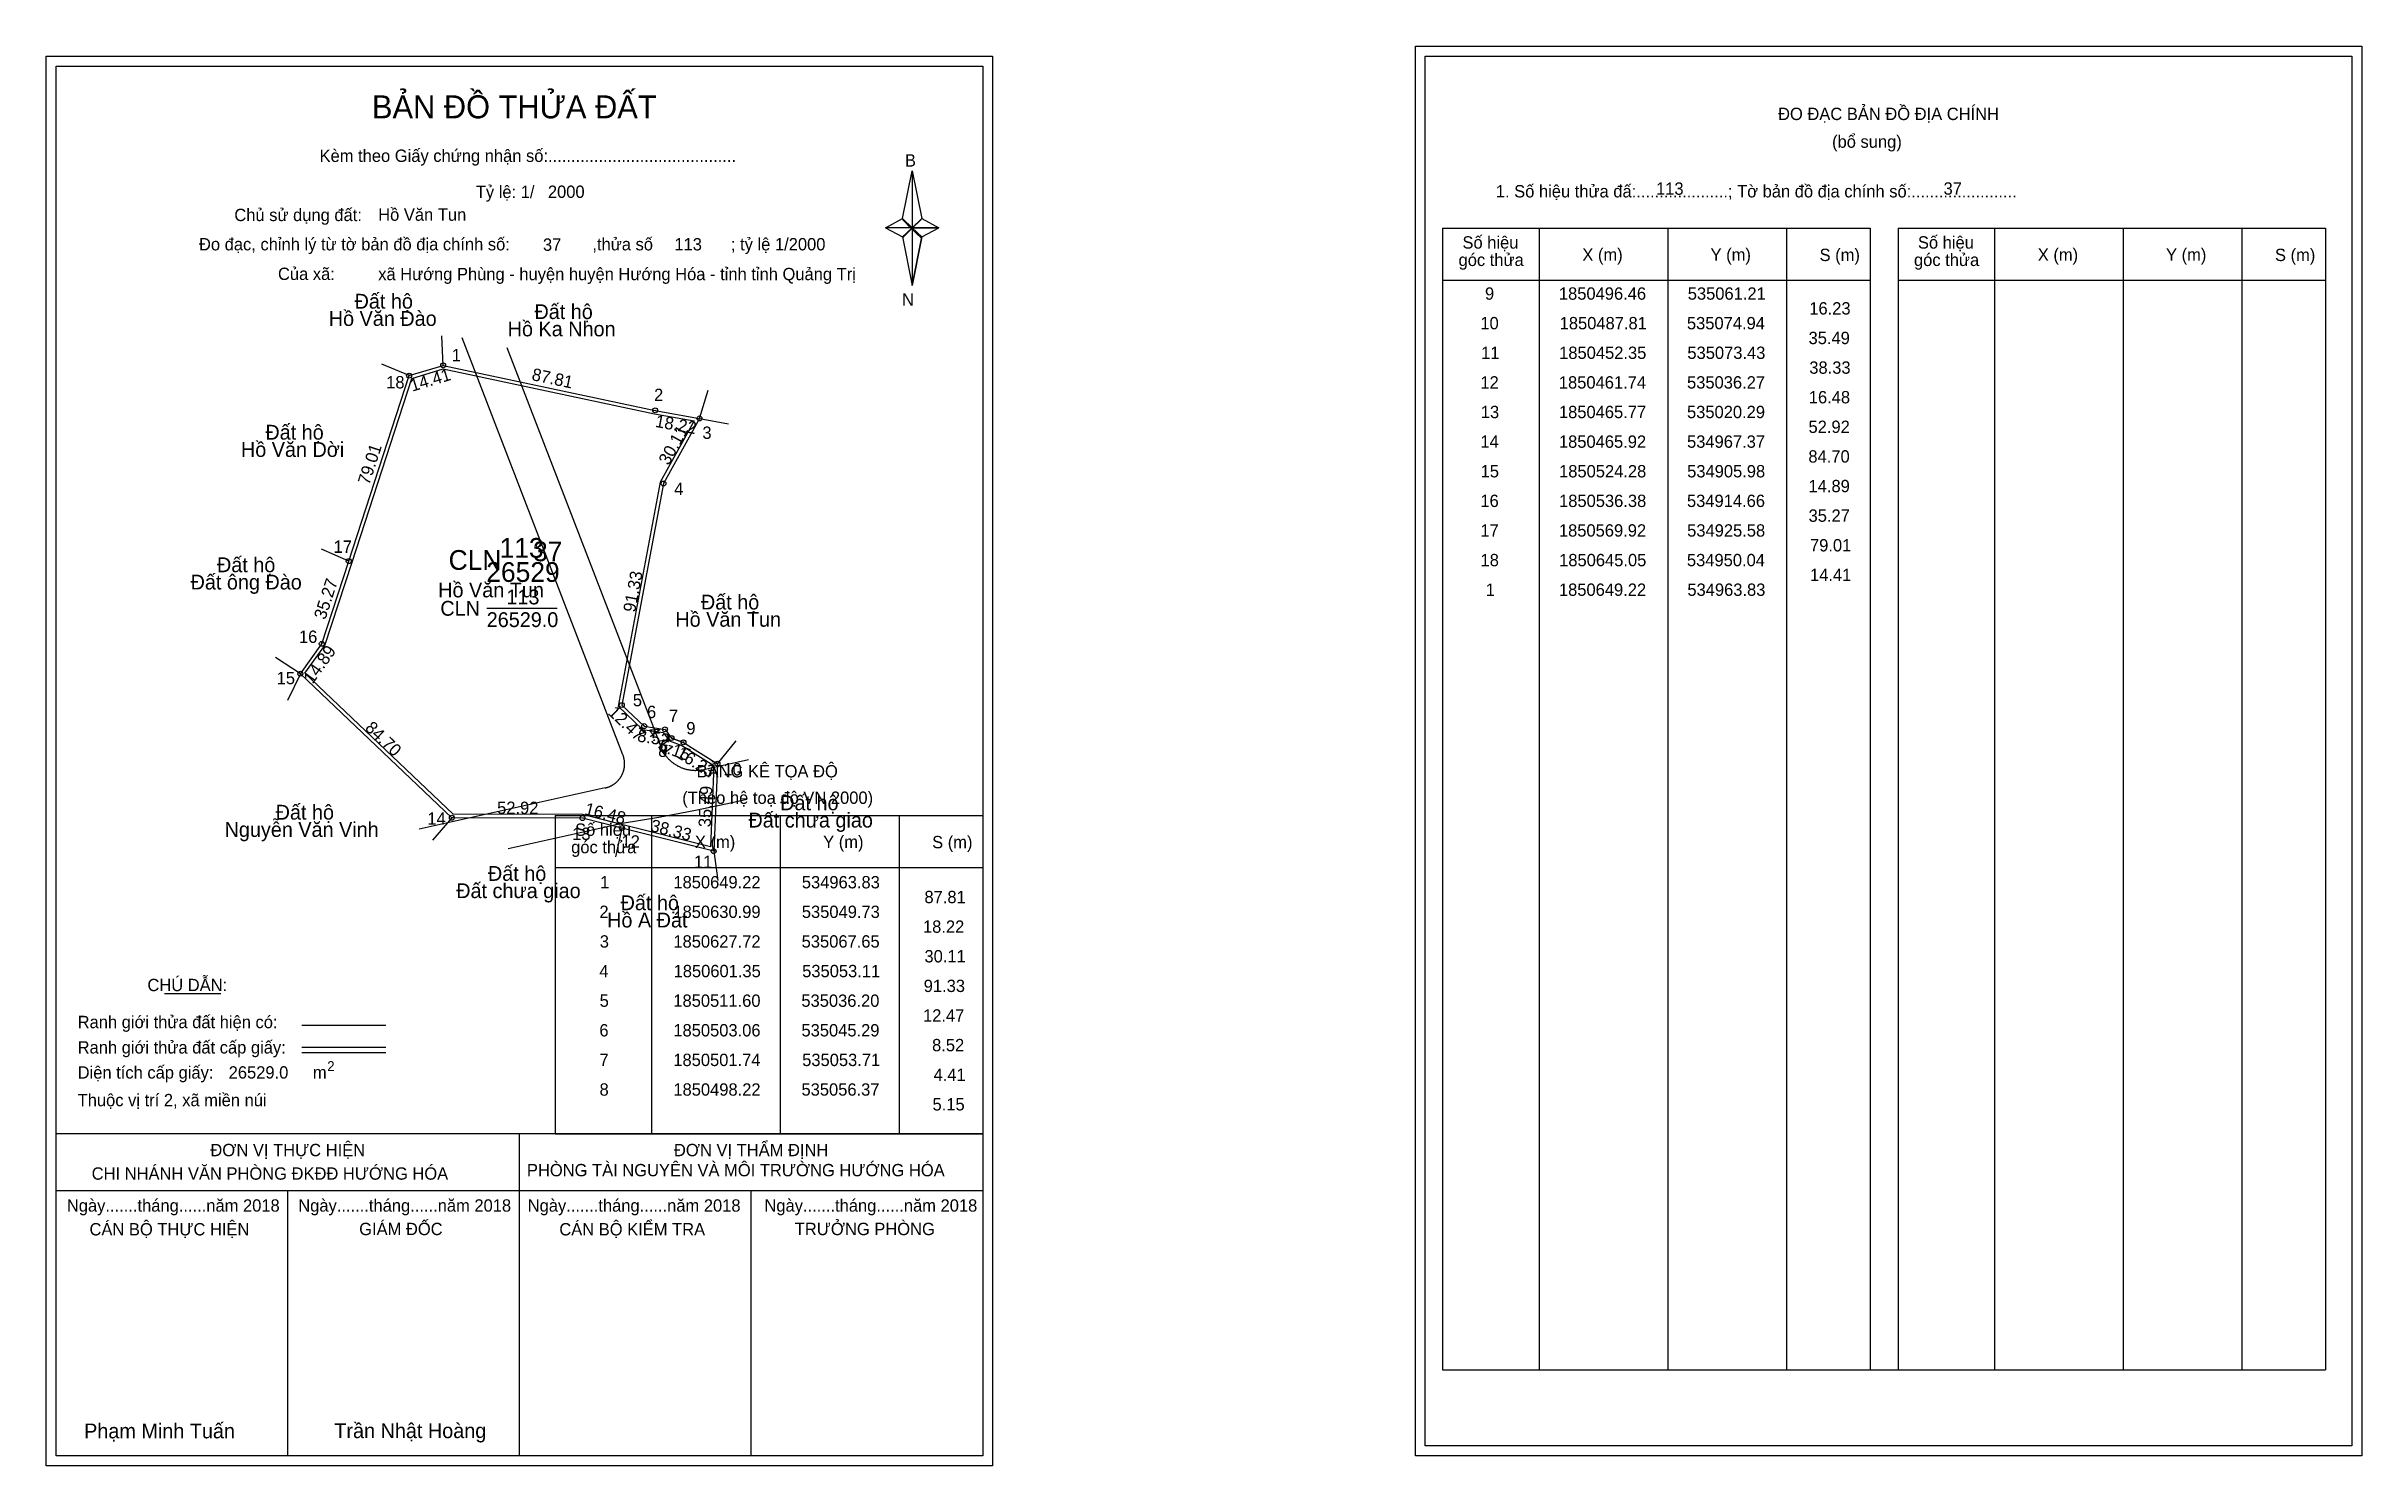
# Model space of a CAD drawing. Extents: x 534803 to 535741, y 1850203 to 1850779.
import ezdxf

# ---------------------------------------------------------------- set-up
doc = ezdxf.new("R2010")
doc.units = 0
for name, color, linetype in [('Level 1', 7, 'Continuous'), ('Level 10', 7, 'Continuous'), ('Level 11', 7, 'Continuous'), ('Level 12', 7, 'Continuous'), ('Level 13', 7, 'Continuous'), ('Level 2', 7, 'Continuous'), ('Level 27', 7, 'Continuous'), ('Level 3', 7, 'Continuous'), ('Level 36', 7, 'Continuous'), ('Level 4', 7, 'Continuous'), ('Level 49', 7, 'Continuous'), ('Level 5', 7, 'Continuous'), ('Level 53', 7, 'Continuous'), ('Level 55', 7, 'Continuous'), ('Level 6', 7, 'Continuous'), ('Level 63', 7, 'Continuous'), ('Level 7', 7, 'Continuous'), ('Level 9', 7, 'Continuous')]:
    doc.layers.add(name, color=color, linetype=linetype)

msp = doc.modelspace()

# ---------------------------------------------------------------- linework, layer by layer
at = {"layer": 'Level 1'}
for p, q in [((535361.7, 1850774.51), (535361.7, 1850774.51)), ((534807.05, 1850770.51), (534807.05, 1850770.51)), ((535149.9, 1850708.75), (535153.83, 1850728.03)), ((535153.83, 1850728.03), (535153.83, 1850704.98)), ((535153.83, 1850728.03), (535157.77, 1850708.75)), ((535143.01, 1850704.98), (535149.9, 1850708.75)), ((535149.9, 1850708.75), (535153.83, 1850704.98)), ((535157.77, 1850708.75), (535153.83, 1850704.98)), ((535153.54, 1850704.54), (535149.9, 1850708.31)), ((535153.83, 1850704.98), (535149.9, 1850701.3)), ((535153.54, 1850704.54), (535149.9, 1850700.86)), ((535149.9, 1850700.86), (535153.54, 1850704.54)), ((535149.9, 1850701.3), (535153.83, 1850681.58)), ((535157.47, 1850708.31), (535153.54, 1850704.54)), ((535153.54, 1850704.54), (535157.47, 1850708.31)), ((535157.47, 1850700.86), (535153.54, 1850704.54)), ((535153.83, 1850704.98), (535153.83, 1850681.58)), ((535153.83, 1850704.98), (535164.65, 1850704.98)), ((535153.83, 1850704.98), (535157.77, 1850701.3)), ((535157.77, 1850701.3), (535153.83, 1850681.58)), ((535157.77, 1850701.3), (535164.65, 1850704.98)), ((535368.76, 1850704.8), (535541.97, 1850704.8)), ((535407.94, 1850242.27), (535407.94, 1850704.8)), ((535460.09, 1850242.27), (535460.09, 1850704.8)), ((535508.03, 1850704.8), (535508.03, 1850242.27)), ((535541.97, 1850704.8), (535541.97, 1850242.27)), ((535553.28, 1850704.8), (535726.48, 1850704.8)), ((535592.46, 1850242.27), (535592.46, 1850704.8)), ((535644.6, 1850242.27), (535644.6, 1850704.8)), ((535692.55, 1850704.8), (535692.55, 1850242.27)), ((535726.48, 1850704.8), (535726.48, 1850242.27)), ((535368.76, 1850683.75), (535541.97, 1850683.75)), ((535553.28, 1850683.75), (535726.48, 1850683.75)), ((535009.24, 1850466.86), (535182.44, 1850466.86)), ((535048.42, 1850337.81), (535048.42, 1850466.86)), ((535100.56, 1850337.81), (535100.56, 1850466.86)), ((535148.51, 1850466.86), (535148.51, 1850337.81)), ((535009.24, 1850445.8), (535182.44, 1850445.8)), ((534850.89, 1850394.64), (534873.69, 1850394.64)), ((534906.62, 1850381.83), (534940.64, 1850381.83)), ((534906.62, 1850372.94), (534940.64, 1850372.94)), ((534906.62, 1850370.75), (534940.64, 1850370.75)), ((535020.71, 1850337.81), (534807.05, 1850337.81)), ((535182.44, 1850337.81), (534972.76, 1850337.81)), ((534994.75, 1850207.36), (534994.75, 1850337.81)), ((535009.24, 1850337.8), (535182.44, 1850337.8)), ((535182.45, 1850314.71), (534807.05, 1850314.71)), ((534900.9, 1850207.36), (534900.9, 1850314.71)), ((535088.6, 1850207.36), (535088.6, 1850314.71)), ((535368.76, 1850242.27), (535726.48, 1850242.27)), ((535737.1, 1850211.36), (535737.1, 1850211.36)), ((535182.44, 1850207.36), (535182.44, 1850207.36))]:
    msp.add_line(p, q, dxfattribs=at)
for points in [[(535149.9, 1850708.75), (535153.83, 1850728.03), (535153.83, 1850704.98)], [(535153.83, 1850704.98), (535157.77, 1850708.75), (535164.65, 1850704.98)], [(535143.01, 1850704.98), (535149.9, 1850701.3), (535153.83, 1850704.98)], [(535153.83, 1850704.98), (535153.83, 1850681.58), (535157.77, 1850701.3)]]:
    msp.add_lwpolyline(points, close=True, dxfattribs=at)
at = {"layer": 'Level 10'}
for p, q in [((534925.58, 1850569.92), (534950.04, 1850645.05)), ((535067.65, 1850627.72), (535053.11, 1850601.35)), ((534905.98, 1850524.28), (534967.37, 1850465.92)), ((535045.29, 1850503.06), (535053.71, 1850501.74)), ((535061.21, 1850496.46), (535056.37, 1850498.22))]:
    msp.add_line(p, q, dxfattribs=at)
for points in [[(535061.21, 1850496.46), (535074.94, 1850487.81), (535073.43, 1850452.35), (535036.27, 1850461.74), (535020.29, 1850465.77), (534967.37, 1850465.92), (534905.98, 1850524.28), (534914.66, 1850536.38), (534925.58, 1850569.92), (534950.04, 1850645.05), (534963.83, 1850649.22), (535049.73, 1850630.99), (535067.65, 1850627.72), (535053.11, 1850601.35), (535036.2, 1850511.6), (535045.29, 1850503.06), (535053.71, 1850501.74), (535056.37, 1850498.22)], [(535060.59, 1850495.2), (535073.51, 1850487.06), (535072.1, 1850454.13), (535036.61, 1850463.1), (535020.47, 1850467.17), (534967.93, 1850467.32), (534907.83, 1850524.45), (534915.92, 1850535.74), (534926.91, 1850569.49), (534951.14, 1850643.92), (534963.89, 1850647.78), (535049.46, 1850629.62), (535065.48, 1850626.69), (535051.78, 1850601.83), (535034.68, 1850511.11), (535044.65, 1850501.74), (535052.93, 1850500.44), (535055.5, 1850497.05)]]:
    msp.add_lwpolyline(points, close=True, dxfattribs=at)
at = {"layer": 'Level 11'}
for centre in [(534950.04, 1850645.05), (534963.83, 1850649.22), (535049.73, 1850630.99), (535067.65, 1850627.72), (535053.11, 1850601.35), (534925.58, 1850569.92), (534914.66, 1850536.38), (534905.98, 1850524.28), (535036.2, 1850511.6), (535045.29, 1850503.06), (535053.71, 1850501.74), (535056.37, 1850498.22), (535061.21, 1850496.46), (535061.21, 1850496.46), (535074.94, 1850487.81), (534967.37, 1850465.92), (535020.29, 1850465.77), (535036.27, 1850461.74), (535073.43, 1850452.35)]:
    msp.add_circle(centre, 1, dxfattribs=at)
at = {"layer": 'Level 12'}
for p, q in [((535036.67, 1850491.37), (534971.57, 1850660.36)), ((534989.66, 1850656.52), (535051.99, 1850494.73)), ((535051.99, 1850494.73), (535052.08, 1850494.5)), ((535052.08, 1850494.5), (535052.18, 1850494.27)), ((535052.18, 1850494.27), (535052.28, 1850494.04)), ((535052.28, 1850494.04), (535052.38, 1850493.81)), ((535052.38, 1850493.81), (535052.49, 1850493.58)), ((535052.49, 1850493.58), (535052.6, 1850493.36)), ((535052.6, 1850493.36), (535052.72, 1850493.13)), ((535052.72, 1850493.13), (535052.84, 1850492.9)), ((535052.84, 1850492.9), (535052.96, 1850492.68)), ((535052.96, 1850492.68), (535053.09, 1850492.46)), ((535036.2, 1850483.13), (535036.28, 1850483.3)), ((535036.28, 1850483.3), (535036.37, 1850483.47)), ((535036.37, 1850483.47), (535036.45, 1850483.64)), ((535036.45, 1850483.64), (535036.52, 1850483.81)), ((535036.52, 1850483.81), (535036.6, 1850483.99)), ((535036.6, 1850483.99), (535036.67, 1850484.16)), ((535036.73, 1850491.22), (535036.67, 1850491.37)), ((535036.67, 1850484.16), (535036.73, 1850484.34)), ((535036.78, 1850491.08), (535036.73, 1850491.22)), ((535036.73, 1850484.34), (535036.8, 1850484.52)), ((535036.83, 1850490.93), (535036.78, 1850491.08)), ((535036.8, 1850484.52), (535036.86, 1850484.69)), ((535036.88, 1850490.77), (535036.83, 1850490.93)), ((535036.86, 1850484.69), (535036.91, 1850484.87)), ((535036.93, 1850490.62), (535036.88, 1850490.77)), ((535036.91, 1850484.87), (535036.96, 1850485.05)), ((535036.97, 1850490.46), (535036.93, 1850490.62)), ((535036.96, 1850485.05), (535037.01, 1850485.23)), ((535037.02, 1850490.3), (535036.97, 1850490.46)), ((535037.01, 1850485.23), (535037.06, 1850485.41)), ((535037.06, 1850490.15), (535037.02, 1850490.3)), ((535037.09, 1850489.98), (535037.06, 1850490.15)), ((535037.06, 1850485.41), (535037.1, 1850485.59)), ((535037.13, 1850489.82), (535037.09, 1850489.98)), ((535037.1, 1850485.59), (535037.14, 1850485.78)), ((535037.16, 1850489.66), (535037.13, 1850489.82)), ((535037.14, 1850485.78), (535037.18, 1850485.96)), ((535037.19, 1850489.49), (535037.16, 1850489.66)), ((535037.18, 1850485.96), (535037.21, 1850486.14)), ((535037.22, 1850489.32), (535037.19, 1850489.49)), ((535037.21, 1850486.14), (535037.24, 1850486.32)), ((535037.25, 1850489.16), (535037.22, 1850489.32)), ((535037.24, 1850486.32), (535037.26, 1850486.5)), ((535037.27, 1850488.99), (535037.25, 1850489.16)), ((535037.26, 1850486.5), (535037.28, 1850486.68)), ((535037.29, 1850488.81), (535037.27, 1850488.99)), ((535037.28, 1850486.68), (535037.3, 1850486.86)), ((535037.3, 1850488.64), (535037.29, 1850488.81)), ((535037.32, 1850488.47), (535037.3, 1850488.64)), ((535037.3, 1850486.86), (535037.32, 1850487.05)), ((535037.33, 1850488.29), (535037.32, 1850488.47)), ((535037.32, 1850487.05), (535037.33, 1850487.23)), ((535037.34, 1850488.12), (535037.33, 1850488.29)), ((535037.33, 1850487.41), (535037.34, 1850487.58)), ((535037.33, 1850487.23), (535037.33, 1850487.41)), ((535037.34, 1850487.94), (535037.34, 1850488.12)), ((535037.34, 1850487.76), (535037.34, 1850487.94)), ((535037.34, 1850487.58), (535037.34, 1850487.76)), ((535053.09, 1850492.46), (535053.23, 1850492.23)), ((535053.23, 1850492.23), (535053.37, 1850492.01)), ((535053.37, 1850492.01), (535053.51, 1850491.79)), ((535053.51, 1850491.79), (535053.66, 1850491.58)), ((535053.66, 1850491.58), (535053.81, 1850491.36)), ((535053.81, 1850491.36), (535053.97, 1850491.15)), ((535053.97, 1850491.15), (535054.13, 1850490.93)), ((535054.13, 1850490.93), (535054.3, 1850490.72)), ((535054.3, 1850490.72), (535054.47, 1850490.52)), ((535054.47, 1850490.52), (535054.64, 1850490.31)), ((535054.64, 1850490.31), (535054.82, 1850490.11)), ((535054.82, 1850490.11), (535055, 1850489.91)), ((535055, 1850489.91), (535055.19, 1850489.71)), ((535055.19, 1850489.71), (535055.38, 1850489.51)), ((535055.38, 1850489.51), (535055.58, 1850489.32)), ((535055.58, 1850489.32), (535055.77, 1850489.13)), ((535055.77, 1850489.13), (535055.98, 1850488.95)), ((535055.98, 1850488.95), (535056.18, 1850488.77)), ((535056.18, 1850488.77), (535056.39, 1850488.59)), ((535056.39, 1850488.59), (535056.61, 1850488.41)), ((535056.61, 1850488.41), (535056.83, 1850488.24)), ((535056.83, 1850488.24), (535057.05, 1850488.08)), ((535057.05, 1850488.08), (535057.27, 1850487.91)), ((535057.27, 1850487.91), (535057.5, 1850487.75)), ((535057.5, 1850487.75), (535057.73, 1850487.6)), ((535057.73, 1850487.6), (535057.96, 1850487.45)), ((535057.96, 1850487.45), (535058.2, 1850487.3)), ((535058.2, 1850487.3), (535058.44, 1850487.16)), ((535058.44, 1850487.16), (535058.68, 1850487.02)), ((535058.68, 1850487.02), (535058.93, 1850486.88)), ((535058.93, 1850486.88), (535059.17, 1850486.76)), ((535059.17, 1850486.76), (535059.42, 1850486.63)), ((535059.42, 1850486.63), (535059.68, 1850486.51)), ((535059.68, 1850486.51), (535059.93, 1850486.4)), ((535059.93, 1850486.4), (535060.18, 1850486.29)), ((535060.18, 1850486.29), (535060.44, 1850486.18)), ((535060.44, 1850486.18), (535060.7, 1850486.08)), ((535060.7, 1850486.08), (535060.96, 1850485.99)), ((535060.96, 1850485.99), (535061.22, 1850485.9)), ((535061.22, 1850485.9), (535061.49, 1850485.81)), ((535061.49, 1850485.81), (535061.75, 1850485.73)), ((535061.75, 1850485.73), (535062.01, 1850485.66)), ((535062.01, 1850485.66), (535062.28, 1850485.58)), ((535062.28, 1850485.58), (535062.55, 1850485.52)), ((535062.55, 1850485.52), (535062.81, 1850485.46)), ((535062.81, 1850485.46), (535063.08, 1850485.4)), ((535063.08, 1850485.4), (535063.35, 1850485.35)), ((535063.35, 1850485.35), (535063.61, 1850485.31)), ((535063.61, 1850485.31), (535063.88, 1850485.27)), ((535063.88, 1850485.27), (535064.15, 1850485.23)), ((535064.15, 1850485.23), (535064.42, 1850485.2)), ((535064.42, 1850485.2), (535064.68, 1850485.18)), ((535064.68, 1850485.18), (535064.95, 1850485.16)), ((535064.95, 1850485.16), (535065.21, 1850485.14)), ((535065.21, 1850485.14), (535065.48, 1850485.13)), ((535065.48, 1850485.13), (535065.74, 1850485.12)), ((535065.74, 1850485.12), (535066, 1850485.12)), ((535066, 1850485.12), (535066.26, 1850485.12)), ((535066.26, 1850485.12), (535066.52, 1850485.13)), ((535066.52, 1850485.13), (535066.78, 1850485.14)), ((535066.78, 1850485.14), (535067.04, 1850485.16)), ((535067.04, 1850485.16), (535067.3, 1850485.18)), ((535067.3, 1850485.18), (535067.55, 1850485.2)), ((535067.55, 1850485.2), (535067.8, 1850485.23)), ((535067.8, 1850485.23), (535068.05, 1850485.26)), ((535068.05, 1850485.26), (535068.3, 1850485.3)), ((535068.3, 1850485.3), (535068.54, 1850485.34)), ((535068.54, 1850485.34), (535068.79, 1850485.38)), ((535068.79, 1850485.38), (535083.29, 1850488.52)), ((535083.29, 1850488.52), (535087.52, 1850489.52)), ((535029.5, 1850478.01), (534954.08, 1850461.3)), ((535029.5, 1850478.01), (535029.66, 1850478.05)), ((535029.66, 1850478.05), (535029.81, 1850478.09)), ((535029.81, 1850478.09), (535029.96, 1850478.13)), ((535029.96, 1850478.13), (535030.12, 1850478.17)), ((535030.12, 1850478.17), (535030.27, 1850478.22)), ((535030.27, 1850478.22), (535030.43, 1850478.26)), ((535030.43, 1850478.26), (535030.58, 1850478.32)), ((535030.58, 1850478.32), (535030.74, 1850478.37)), ((535030.74, 1850478.37), (535030.89, 1850478.43)), ((535030.89, 1850478.43), (535031.05, 1850478.49)), ((535031.05, 1850478.49), (535031.2, 1850478.55)), ((535031.2, 1850478.55), (535031.36, 1850478.62)), ((535031.36, 1850478.62), (535031.51, 1850478.69)), ((535031.51, 1850478.69), (535031.67, 1850478.76)), ((535031.67, 1850478.76), (535031.82, 1850478.84)), ((535031.82, 1850478.84), (535031.98, 1850478.91)), ((535031.98, 1850478.91), (535032.13, 1850479)), ((535032.13, 1850479), (535032.28, 1850479.08)), ((535032.28, 1850479.08), (535032.43, 1850479.17)), ((535032.43, 1850479.17), (535032.58, 1850479.26)), ((535032.58, 1850479.26), (535032.73, 1850479.35)), ((535032.73, 1850479.35), (535032.88, 1850479.45)), ((535032.88, 1850479.45), (535033.03, 1850479.55)), ((535033.03, 1850479.55), (535033.18, 1850479.65)), ((535033.18, 1850479.65), (535033.32, 1850479.76)), ((535033.32, 1850479.76), (535033.46, 1850479.87)), ((535033.46, 1850479.87), (535033.61, 1850479.98)), ((535033.61, 1850479.98), (535033.75, 1850480.1)), ((535033.75, 1850480.1), (535033.89, 1850480.22)), ((535033.89, 1850480.22), (535034.02, 1850480.34)), ((535034.02, 1850480.34), (535034.16, 1850480.46)), ((535034.16, 1850480.46), (535034.29, 1850480.59)), ((535034.29, 1850480.59), (535034.43, 1850480.72)), ((535034.43, 1850480.72), (535034.55, 1850480.85)), ((535034.55, 1850480.85), (535034.68, 1850480.99)), ((535034.68, 1850480.99), (535034.81, 1850481.12)), ((535034.81, 1850481.12), (535034.93, 1850481.26)), ((535034.93, 1850481.26), (535035.05, 1850481.41)), ((535035.05, 1850481.41), (535035.17, 1850481.55)), ((535035.17, 1850481.55), (535035.28, 1850481.7)), ((535035.28, 1850481.7), (535035.4, 1850481.85)), ((535035.4, 1850481.85), (535035.51, 1850482)), ((535035.51, 1850482), (535035.62, 1850482.16)), ((535035.62, 1850482.16), (535035.72, 1850482.32)), ((535035.72, 1850482.32), (535035.82, 1850482.48)), ((535035.82, 1850482.48), (535035.92, 1850482.64)), ((535035.92, 1850482.64), (535036.02, 1850482.8)), ((535036.02, 1850482.8), (535036.11, 1850482.96)), ((535036.11, 1850482.96), (535036.2, 1850483.13)), ((535036.33, 1850463.66), (535051.19, 1850466.19)), ((535051.19, 1850466.19), (535066.04, 1850469.01)), ((535066.04, 1850469.01), (535080.87, 1850472.1)), ((535080.87, 1850472.1), (535086.84, 1850473.47)), ((534990.23, 1850453.45), (535036.33, 1850463.66))]:
    msp.add_line(p, q, dxfattribs=at)
at = {"layer": 'Level 27'}
for p, q in [((534963.83, 1850649.22), (534963.24, 1850661.21)), ((534950.04, 1850645.05), (534938.98, 1850649.7)), ((535067.65, 1850627.72), (535071.21, 1850639.18)), ((535067.65, 1850627.72), (535079.46, 1850625.58)), ((534925.58, 1850569.92), (534914.58, 1850574.72)), ((534905.98, 1850524.28), (534895.9, 1850530.79)), ((534905.98, 1850524.28), (534900.79, 1850513.46)), ((535074.94, 1850487.81), (535082.49, 1850497.14)), ((534967.37, 1850465.92), (534959.54, 1850456.82)), ((535036.27, 1850461.74), (535033.7, 1850450.02)), ((535073.43, 1850452.35), (535075.13, 1850440.47))]:
    msp.add_line(p, q, dxfattribs=at)
at = {"layer": 'Level 3'}
for p, q in [((535368.76, 1850704.8), (535368.76, 1850242.27)), ((535553.28, 1850704.8), (535553.28, 1850242.27)), ((535009.24, 1850466.86), (535009.24, 1850337.81))]:
    msp.add_line(p, q, dxfattribs=at)
at = {"layer": 'Level 63'}
for points in [[(534803.05, 1850774.51), (535186.45, 1850774.51), (535186.45, 1850203.36), (534803.05, 1850203.36)], [(535357.7, 1850778.51), (535741.1, 1850778.51), (535741.1, 1850207.36), (535357.7, 1850207.36)], [(535361.7, 1850774.51), (535737.1, 1850774.51), (535737.1, 1850211.36), (535361.7, 1850211.36)], [(534807.05, 1850770.51), (535182.45, 1850770.51), (535182.45, 1850207.36), (534807.05, 1850207.36)]]:
    msp.add_lwpolyline(points, close=True, dxfattribs=at)
at = {"layer": 'Level 9'}
msp.add_line((534981.47, 1850550.78), (535009.99, 1850550.78), dxfattribs=at)

# ---------------------------------------------------------------- texts
at = {"layer": 'Level 1'}
for s, height, p in [('BẢN ĐỒ THỬA ĐẤT', 9.3313, (534934.98, 1850749.32)), ('ĐO ĐẠC BẢN ĐỒ ĐỊA CHÍNH', 5, (535504.65, 1850748.63)), ('Kèm theo Giấy chứng nhận số:.........................................', 5, (534913.75, 1850731.66)), ('(bổ sung)', 5, (535526.53, 1850737.39)), ('B', 5, (535150.92, 1850729.78)), ('1. Số hiệu thửa đấ:....................; Tờ bản đồ địa chính số:.......................', 5, (535390.31, 1850717.27)), ('Chủ sử dụng đất:', 5, (534879.23, 1850707.68)), ('Đo đạc, chỉnh lý từ tờ bản đồ địa chính số:                  ,thửa số                 ; tỷ lệ 1/2000', 5, (534864.91, 1850695.82)), ('Số hiệu', 5, (535376.79, 1850696.54)), ('Số hiệu', 5, (535561.31, 1850696.54)), ('góc thửa', 5, (535375.21, 1850689.48)), ('X (m)', 5, (535425.36, 1850691.59)), ('Y (m)', 5, (535477.31, 1850691.59)), ('S (m)', 5, (535521.47, 1850691.49)), ('góc thửa', 5, (535559.72, 1850689.48)), ('X (m)', 5, (535609.87, 1850691.59)), ('Y (m)', 5, (535661.83, 1850691.59)), ('S (m)', 5, (535705.98, 1850691.49)), ('Của xã:', 5, (534896.91, 1850683.82)), ('N', 5, (535149.72, 1850673.44)), ('BẢNG KÊ TỌA ĐỘ', 5, (535066.51, 1850482.26)), ('(Theo hệ toạ độ VN 2000)', 5, (535060.7, 1850471.54)), ('góc thửa', 5, (535015.69, 1850451.53)), ('Số hiệu', 5, (535017.27, 1850458.59)), ('X (m)', 5, (535065.83, 1850453.64)), ('Y (m)', 5, (535117.79, 1850453.64)), ('S (m)', 5, (535161.94, 1850453.54)), ('CHÚ DẪN:', 5, (534844.01, 1850395.65)), ('Ranh giới thửa đất hiện có:', 5, (534815.75, 1850380.65)), ('Ranh giới thửa đất cấp giấy:', 5, (534815.75, 1850370.37)), ('Diện tích cấp giấy:', 5, (534815.75, 1850360.21)), ('m', 5, (534911.06, 1850360.25)), ('2', 4, (534916.85, 1850363.27)), ('Thuộc vị trí 2, xã miền núi', 5, (534815.75, 1850349.01)), ('ĐƠN VỊ THỰC HIỆN', 5, (534869.52, 1850328.77)), ('ĐƠN VỊ THẨM ĐỊNH', 5, (535057.32, 1850328.77)), ('CHI NHÁNH VĂN PHÒNG ĐKĐĐ HƯỚNG HÓA', 5, (534821.43, 1850319.25)), ('PHÒNG TÀI NGUYÊN VÀ MÔI TRƯỜNG HƯỚNG HÓA', 5, (534997.77, 1850320.63)), ('Ngày.......tháng......năm 2018', 5, (534811.38, 1850306.3)), ('Ngày.......tháng......năm 2018', 5, (534905.13, 1850306.3)), ('Ngày.......tháng......năm 2018', 5, (534998.08, 1850306.3)), ('Ngày.......tháng......năm 2018', 5, (535093.99, 1850306.3)), ('CÁN BỘ THỰC HIỆN', 5, (534820.55, 1850296.67)), ('GIÁM ĐỐC', 5, (534929.81, 1850296.79)), ('CÁN BỘ KIỂM TRA', 5, (535010.89, 1850296.67)), ('TRƯỞNG PHÒNG', 5, (535106.27, 1850296.79)), ('Phạm Minh Tuấn', 6, (534818.37, 1850214.44)), ('Trần Nhật Hoàng', 6, (534919.75, 1850214.54))]:
    msp.add_text(s, height=height, dxfattribs=at).set_placement(p)
at = {"layer": 'Level 11'}
msp.add_text('Tỷ lệ: 1/', height=5, dxfattribs=at).set_placement((534977.06, 1850717.04))
at = {"layer": 'Level 13'}
for s, p in [('113', (534989.45, 1850552.38)), ('CLN', (534962.68, 1850547.78)), ('26529.0', (534981.48, 1850543.18))]:
    msp.add_text(s, height=6, dxfattribs=at).set_placement(p)
at = {"layer": 'Level 2'}
msp.add_text('Hồ Văn Tun', height=6, dxfattribs=at).set_placement((534961.82, 1850555.22))
at = {"layer": 'Level 3'}
msp.add_text('CLN ', height=8, dxfattribs=at).set_placement((534966.04, 1850566.37))
at = {"layer": 'Level 36'}
for s, p in [('Hồ Văn Đào', (534917.49, 1850665.21)), ('Đất hộ', (534927.94, 1850672.21)), ('Đất hộ', (535000.81, 1850667.99)), ('Hồ Ka Nhon', (534989.97, 1850660.99)), ('Đất hộ', (534891.8, 1850619.13)), ('Hồ Văn Dời', (534881.9, 1850612.13)), ('Đất hộ', (534872.2, 1850565.41)), ('Đất ông Đào', (534861.5, 1850558.41)), ('Hồ Văn Tun', (535057.9, 1850543.31)), ('Đất hộ', (535068.25, 1850550.31)), ('Đất hộ', (535100.37, 1850468.96)), ('Nguyễn Văn Vinh', (534875.27, 1850458.16)), ('Đất hộ', (534895.96, 1850465.16)), ('Đất chưa giao', (535087.51, 1850461.96)), ('Đất hộ', (534981.97, 1850440.35)), ('Đất chưa giao', (534969.12, 1850433.35)), ('Hồ A Đát', (535030.26, 1850421.46)), ('Đất hộ', (535035.72, 1850428.46))]:
    msp.add_text(s, height=6, dxfattribs=at).set_placement(p)
at = {"layer": 'Level 4'}
msp.add_text('113', height=8, dxfattribs=at).set_placement((534986.68, 1850571.26))
at = {"layer": 'Level 49'}
for s, rotation, p in [('14.41', 16.82495, (534951.32, 1850638.54)), ('87.81', 348.01826, (534999.43, 1850643.3)), ('18.22', 349.65858, (535049.48, 1850624.33)), ('30.11', 61.12835, (535055.18, 1850608.43)), ('79.01', 71.96636, (534933.86, 1850600.51)), ('35.27', 71.96571, (534916.08, 1850545.9)), ('91.33', 79.32986, (535041.6, 1850548.91)), ('14.89', 54.34603, (534910.93, 1850519.86)), ('84.70', 316.44943, (534931.85, 1850501.89)), ('12.47', 316.78687, (535030.29, 1850508.1)), ('8.52', 351.09028, (535042.24, 1850496.86)), ('4.41', 307.07768, (535046.15, 1850500.8)), ('5.15', 340.01689, (535050.69, 1850493.26)), ('16.23', 327.78877, (535057.79, 1850490.82)), ('35.49', 87.56164, (535072.24, 1850462)), ('52.92', 359.8376, (534985.68, 1850467.47)), ('16.48', 345.84571, (535020.82, 1850467.29)), ('38.33', 345.81873, (535047.48, 1850460.56))]:
    msp.add_text(s, height=5, rotation=rotation, dxfattribs=at).set_placement(p)
at = {"layer": 'Level 5'}
msp.add_text('26529', height=8, dxfattribs=at).set_placement((534981.3, 1850561.48))
at = {"layer": 'Level 53'}
for s, p in [('9', (535385.91, 1850675.83)), ('1850496.46', (535415.86, 1850675.83)), ('535061.21', (535468.06, 1850675.83)), ('16.23', (535517.3, 1850669.83)), ('10', (535384.04, 1850663.83)), ('1850487.81', (535416.17, 1850663.83)), ('535074.94', (535467.73, 1850663.83)), ('35.49', (535517, 1850657.83)), ('11', (535384.36, 1850651.83)), ('1850452.35', (535415.96, 1850651.83)), ('535073.43', (535467.91, 1850651.83)), ('12', (535384.06, 1850639.83)), ('1850461.74', (535415.84, 1850639.83)), ('535036.27', (535467.77, 1850639.83)), ('38.33', (535517.3, 1850645.83)), ('16.48', (535517.1, 1850633.83)), ('13', (535384.22, 1850627.83)), ('1850465.77', (535415.88, 1850627.83)), ('535020.29', (535467.76, 1850627.83)), ('52.92', (535516.99, 1850621.83)), ('14', (535384.04, 1850615.83)), ('1850465.92', (535415.87, 1850615.83)), ('534967.37', (535467.77, 1850615.83)), ('84.70', (535516.94, 1850609.83)), ('15', (535384.15, 1850603.83)), ('1850524.28', (535415.93, 1850603.83)), ('534905.98', (535467.82, 1850603.83)), ('16', (535384.05, 1850591.83)), ('1850536.38', (535415.93, 1850591.83)), ('534914.66', (535467.75, 1850591.83)), ('14.89', (535517, 1850597.83)), ('35.27', (535517.01, 1850585.83)), ('17', (535384.07, 1850579.83)), ('1850569.92', (535415.87, 1850579.83)), ('534925.58', (535467.82, 1850579.83)), ('79.01', (535517.59, 1850573.83)), ('18', (535384.12, 1850567.83)), ('1850645.05', (535415.96, 1850567.83)), ('534950.04', (535467.73, 1850567.83)), ('1', (535386.21, 1850555.83)), ('1850649.22', (535415.87, 1850555.83)), ('534963.83', (535467.91, 1850555.83)), ('14.41', (535517.59, 1850561.83)), ('1', (535027.44, 1850437.3)), ('1850649.22', (535057.1, 1850437.3)), ('534963.83', (535109.14, 1850437.3)), ('2', (535027.14, 1850425.3)), ('1850630.99', (535057.1, 1850425.3)), ('535049.73', (535109.14, 1850425.3)), ('87.81', (535158.82, 1850431.3)), ('3', (535027.29, 1850413.3)), ('1850627.72', (535057.1, 1850413.3)), ('535067.65', (535109.07, 1850413.3)), ('18.22', (535158.22, 1850419.3)), ('30.11', (535158.82, 1850407.3)), ('4', (535027.11, 1850401.3)), ('1850601.35', (535057.19, 1850401.3)), ('535053.11', (535109.28, 1850401.3)), ('91.33', (535158.52, 1850395.3)), ('5', (535027.23, 1850389.3)), ('1850511.60', (535057.08, 1850389.3)), ('535036.20', (535108.96, 1850389.3)), ('6', (535027.12, 1850377.3)), ('1850503.06', (535057.09, 1850377.3)), ('535045.29', (535108.99, 1850377.3)), ('12.47', (535158.24, 1850383.3)), ('8.52', (535161.91, 1850371.3)), ('7', (535027.15, 1850365.3)), ('1850501.74', (535057.07, 1850365.3)), ('535053.71', (535109.28, 1850365.3)), ('4.41', (535162.51, 1850359.3)), ('8', (535027.19, 1850353.3)), ('1850498.22', (535057.1, 1850353.3)), ('535056.37', (535109, 1850353.3)), ('5.15', (535162.09, 1850347.3))]:
    msp.add_text(s, height=5, dxfattribs=at).set_placement(p)
at = {"layer": 'Level 55'}
for s, height, p in [('18', 0.8, (534949.48, 1850645.05)), ('0', 0.22, (534949.96, 1850644.83)), ('0', 0.22, (534949.96, 1850644.83)), ('0', 0.22, (534949.96, 1850644.83)), ('1', 0.8, (534963.61, 1850649.22)), ('86', 0.22, (534963.67, 1850649)), ('0', 0.22, (534963.75, 1850649)), ('2', 0.8, (535049.46, 1850630.99)), ('86', 0.22, (535049.57, 1850630.77)), ('3', 0.8, (535067.4, 1850627.72)), ('86', 0.22, (535067.49, 1850627.5)), ('0', 0.22, (535067.57, 1850627.5)), ('4', 0.8, (535052.83, 1850601.35)), ('0', 0.22, (535053.03, 1850601.13)), ('17', 0.8, (534925.02, 1850569.92)), ('0', 0.22, (534925.5, 1850569.7)), ('0', 0.22, (534925.5, 1850569.7)), ('0', 0.22, (534925.5, 1850569.7)), ('0', 0.22, (534925.5, 1850569.7)), ('16', 0.8, (534914.09, 1850536.38)), ('0', 0.22, (534914.58, 1850536.16)), ('0', 0.22, (534914.58, 1850536.16)), ('15', 0.8, (534905.43, 1850524.28)), ('0', 0.22, (534905.9, 1850524.06)), ('0', 0.22, (534905.9, 1850524.06)), ('0', 0.22, (534905.9, 1850524.06)), ('5', 0.8, (535035.94, 1850511.6)), ('0', 0.22, (535036.12, 1850511.38)), ('6', 0.8, (535045.02, 1850503.06)), ('0', 0.22, (535045.21, 1850502.84)), ('7', 0.8, (535053.44, 1850501.74)), ('0', 0.22, (535053.63, 1850501.52)), ('8', 0.8, (535056.11, 1850498.22)), ('0', 0.22, (535056.29, 1850498)), ('9', 0.8, (535060.94, 1850496.46)), ('0', 0.22, (535061.13, 1850496.24)), ('10', 0.8, (535074.37, 1850487.81)), ('0', 0.22, (535074.86, 1850487.59)), ('0', 0.22, (535074.86, 1850487.59)), ('14', 0.8, (534966.8, 1850465.92)), ('0', 0.22, (534967.29, 1850465.7)), ('0', 0.22, (534967.29, 1850465.7)), ('13', 0.8, (535019.75, 1850465.77)), ('0', 0.22, (535020.21, 1850465.55)), ('12', 0.8, (535035.7, 1850461.74)), ('0', 0.22, (535036.19, 1850461.52)), ('0', 0.22, (535036.19, 1850461.52)), ('11', 0.8, (535072.91, 1850452.35)), ('0', 0.22, (535073.35, 1850452.13)), ('0', 0.22, (535073.35, 1850452.13))]:
    msp.add_text(s, height=height, dxfattribs=at).set_placement(p)
at = {"layer": 'Level 6'}
for s, p in [('2000', (535006.26, 1850717.08)), ('113', (535455.21, 1850718.35)), ('37', (535571.7, 1850718.39)), ('Hồ Văn Tun', (534937.5, 1850707.81)), ('37', (535004.26, 1850695.64)), ('113', (535057.51, 1850695.8)), ('xã Hướng Phùng - huyện huyện Hướng Hóa - tỉnh tỉnh Quảng Trị', (534937.52, 1850683.73)), ('26529.0', (534876.93, 1850360.22))]:
    msp.add_text(s, height=5, dxfattribs=at).set_placement(p)
at = {"layer": 'Level 7'}
msp.add_text('37', height=8, dxfattribs=at).set_placement((535000.25, 1850569.85))
at = {"layer": 'Level 9'}
for s, p in [('1', (534967.31, 1850650.87)), ('18', (534940.74, 1850639.89)), ('2', (535049.28, 1850634.77)), ('3', (535068.86, 1850619.44)), ('4', (535057.41, 1850596.69)), ('17', (534919.43, 1850573.26)), ('16', (534905.4, 1850536.77)), ('15', (534896.37, 1850520.04)), ('5', (535040.68, 1850511.08)), ('6', (535046.4, 1850506.31)), ('7', (535055.32, 1850504.73)), ('9', (535062.34, 1850499.71)), ('8', (535050.93, 1850490.57)), ('10', (535077.36, 1850483.05)), ('14', (534957.41, 1850463.1)), ('13', (535016.11, 1850456.92)), ('12', (535036.09, 1850453.8)), ('11', (535065.43, 1850445.57))]:
    msp.add_text(s, height=5, dxfattribs=at).set_placement(p)

doc.saveas('drawing.dxf')
